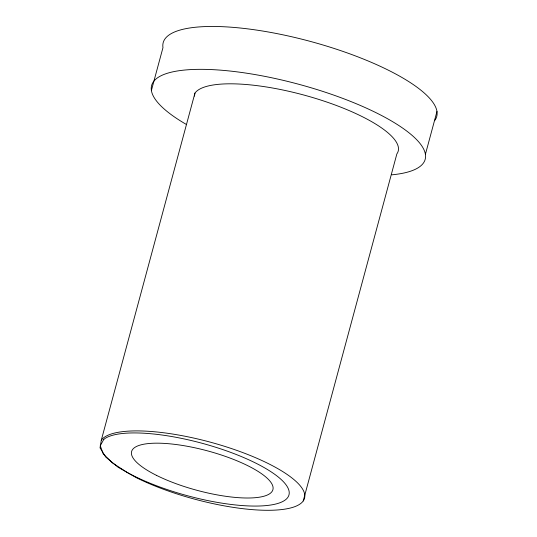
<?xml version="1.0" encoding="UTF-8"?>
<svg xmlns="http://www.w3.org/2000/svg" width="537" height="537" viewBox="0 0 537 537"><rect width="100%" height="100%" fill="white"/><g stroke="black" fill="none" stroke-linecap="round" stroke-linejoin="round"><path stroke-width="0.81" d="M101.292 440.206L100.03 447.851L105.729 457.054L118.012 467.17L136.029 477.527A105.957 29.562 15.1 0 0 290.913 507.888A105.957 29.562 15.1 0 0 237.683 450.711A105.957 29.562 15.1 0 0 101.292 440.206L194.938 93.123A105.957 29.562 15.1 0 1 314.078 97.962A105.957 29.562 15.1 0 1 396.87 153.904L303.217 500.981M194.448 96.123L194.938 93.123M151.4 90.491L162.973 47.612A141.667 39.523 15.1 0 1 309.936 41.295A141.667 39.523 15.1 0 1 434.567 120.697M425.405 154.347L436.97 111.468M186.252 124.389A141.667 39.523 15.1 0 1 192.736 69.495A141.667 39.523 15.1 0 1 382.666 116.086A141.667 39.523 15.1 0 1 391.842 174.82M103.822 439.347L100.265 445.73L103.151 453.738L112.273 462.813L127.021 472.352A97.6 27.233 15.1 0 0 271.407 504.908A97.6 27.233 15.1 0 0 235.864 454.349A97.6 27.233 15.1 0 0 103.822 439.347M156.522 475.379A73.173 20.413 15.1 0 0 271.977 491.583A73.173 20.413 15.1 0 0 178.264 444.817A73.173 20.413 15.1 0 0 156.522 475.379"/></g></svg>
